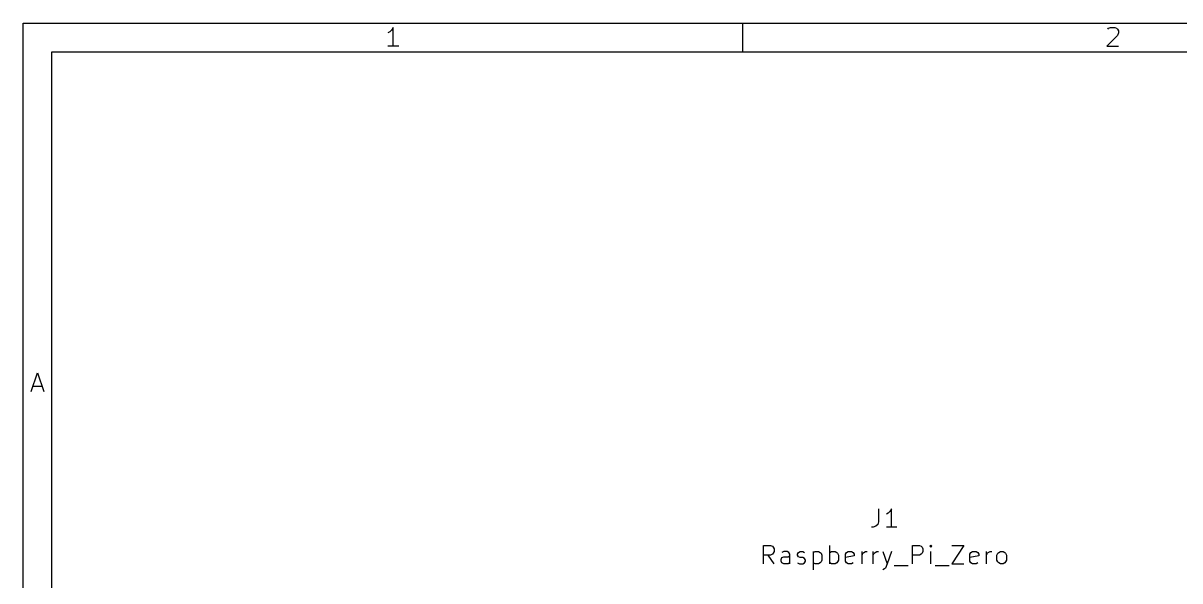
# Model space of a CAD drawing. Extents: x 0.4 to 11.3, y -7.9 to -0.4.
# Drawn here: x 0.394 to 3.557, y -1.92 to -0.394 of the extents above; entities that cross this region are included whole.
import ezdxf

# ---------------------------------------------------------------- set-up
doc = ezdxf.new("R2010")
doc.units = 0
doc.header["$MEASUREMENT"] = 0
doc.layers.add('CYAN2', color=4, linetype='CONTINUOUS')
doc.layers.add('RED2', color=1, linetype='CONTINUOUS')

msp = doc.modelspace()

# ---------------------------------------------------------------- linework, layer by layer
at = {"layer": 'CYAN2', "linetype": 'CONTINUOUS'}
for p, q in [((2.7333, -1.7228), (2.7333, -1.7585)), ((2.7333, -1.7228), (2.7333, -1.7585)), ((2.7595, -1.7347), (2.7548, -1.7371)), ((2.7595, -1.7347), (2.7548, -1.7371)), ((2.7643, -1.7299), (2.7595, -1.7347)), ((2.7643, -1.7299), (2.7595, -1.7347)), ((2.769, -1.7228), (2.7643, -1.7299)), ((2.769, -1.7228), (2.7643, -1.7299)), ((2.769, -1.7728), (2.769, -1.7228)), ((2.769, -1.7728), (2.769, -1.7228)), ((2.7262, -1.7704), (2.719, -1.7728)), ((2.7262, -1.7704), (2.719, -1.7728)), ((2.731, -1.7657), (2.7262, -1.7704)), ((2.731, -1.7657), (2.7262, -1.7704)), ((2.7333, -1.7585), (2.731, -1.7657)), ((2.7333, -1.7585), (2.731, -1.7657)), ((2.719, -1.7728), (2.7143, -1.7728)), ((2.719, -1.7728), (2.7143, -1.7728)), ((2.7833, -1.7728), (2.7548, -1.7728)), ((2.7833, -1.7728), (2.7548, -1.7728)), ((2.419, -1.8728), (2.419, -1.8228)), ((2.419, -1.8228), (2.4381, -1.8228)), ((2.419, -1.8728), (2.419, -1.8228)), ((2.419, -1.8228), (2.4381, -1.8228)), ((2.4381, -1.8228), (2.4429, -1.8252)), ((2.4381, -1.8228), (2.4429, -1.8252)), ((2.4429, -1.8252), (2.4452, -1.8276)), ((2.4429, -1.8252), (2.4452, -1.8276)), ((2.4452, -1.8276), (2.4476, -1.8323)), ((2.4452, -1.8276), (2.4476, -1.8323)), ((2.4476, -1.8323), (2.4476, -1.8395)), ((2.4476, -1.8323), (2.4476, -1.8395)), ((2.6, -1.8728), (2.6, -1.8228)), ((2.6, -1.8728), (2.6, -1.8228)), ((2.8262, -1.8728), (2.8262, -1.8228)), ((2.8262, -1.8228), (2.8452, -1.8228)), ((2.8262, -1.8728), (2.8262, -1.8228)), ((2.8262, -1.8228), (2.8452, -1.8228)), ((2.8452, -1.8228), (2.85, -1.8252)), ((2.8452, -1.8228), (2.85, -1.8252)), ((2.85, -1.8252), (2.8524, -1.8276)), ((2.85, -1.8252), (2.8524, -1.8276)), ((2.8524, -1.8276), (2.8548, -1.8323)), ((2.8524, -1.8276), (2.8548, -1.8323)), ((2.8548, -1.8323), (2.8548, -1.8395)), ((2.8548, -1.8323), (2.8548, -1.8395)), ((2.8762, -1.8228), (2.8738, -1.8252)), ((2.8762, -1.8228), (2.8738, -1.8252)), ((2.8738, -1.8252), (2.8762, -1.8276)), ((2.8738, -1.8252), (2.8762, -1.8276)), ((2.8786, -1.8252), (2.8762, -1.8228)), ((2.8762, -1.8228), (2.8762, -1.8276)), ((2.8786, -1.8252), (2.8762, -1.8228)), ((2.8762, -1.8228), (2.8762, -1.8276)), ((2.8762, -1.8276), (2.8786, -1.8252)), ((2.8762, -1.8276), (2.8786, -1.8252)), ((2.9333, -1.8228), (2.9667, -1.8228)), ((2.9667, -1.8228), (2.9333, -1.8728)), ((2.9333, -1.8228), (2.9667, -1.8228)), ((2.9667, -1.8228), (2.9333, -1.8728)), ((2.4381, -1.849), (2.419, -1.849)), ((2.4381, -1.849), (2.419, -1.849)), ((2.4476, -1.8728), (2.431, -1.849)), ((2.4476, -1.8728), (2.431, -1.849)), ((2.4429, -1.8466), (2.4381, -1.849)), ((2.4429, -1.8466), (2.4381, -1.849)), ((2.4452, -1.8442), (2.4429, -1.8466)), ((2.4452, -1.8442), (2.4429, -1.8466)), ((2.4476, -1.8395), (2.4452, -1.8442)), ((2.4476, -1.8395), (2.4452, -1.8442)), ((2.4667, -1.8609), (2.469, -1.8561)), ((2.4667, -1.8609), (2.469, -1.8561)), ((2.4667, -1.8657), (2.4667, -1.8609)), ((2.4667, -1.8657), (2.4667, -1.8609)), ((2.469, -1.8704), (2.4667, -1.8657)), ((2.469, -1.8704), (2.4667, -1.8657)), ((2.4738, -1.8395), (2.469, -1.8419)), ((2.4738, -1.8395), (2.469, -1.8419)), ((2.469, -1.8561), (2.4738, -1.8538)), ((2.469, -1.8561), (2.4738, -1.8538)), ((2.4833, -1.8395), (2.4738, -1.8395)), ((2.4833, -1.8395), (2.4738, -1.8395)), ((2.4738, -1.8538), (2.4857, -1.8538)), ((2.4738, -1.8538), (2.4857, -1.8538)), ((2.4881, -1.8419), (2.4833, -1.8395)), ((2.4881, -1.8419), (2.4833, -1.8395)), ((2.4857, -1.8538), (2.4905, -1.8514)), ((2.4857, -1.8538), (2.4905, -1.8514)), ((2.4905, -1.8466), (2.4881, -1.8419)), ((2.4905, -1.8466), (2.4881, -1.8419)), ((2.4905, -1.8728), (2.4905, -1.8466)), ((2.4905, -1.8728), (2.4905, -1.8466)), ((2.5119, -1.8466), (2.5143, -1.8419)), ((2.5119, -1.8466), (2.5143, -1.8419)), ((2.5119, -1.849), (2.5119, -1.8466)), ((2.5119, -1.849), (2.5119, -1.8466)), ((2.5143, -1.8538), (2.5119, -1.849)), ((2.5143, -1.8538), (2.5119, -1.849)), ((2.5143, -1.8419), (2.519, -1.8395)), ((2.5143, -1.8419), (2.519, -1.8395)), ((2.519, -1.8561), (2.5143, -1.8538)), ((2.519, -1.8561), (2.5143, -1.8538)), ((2.519, -1.8395), (2.5262, -1.8395)), ((2.519, -1.8395), (2.5262, -1.8395)), ((2.5262, -1.8561), (2.519, -1.8561)), ((2.5262, -1.8561), (2.519, -1.8561)), ((2.5262, -1.8395), (2.531, -1.8419)), ((2.5262, -1.8395), (2.531, -1.8419)), ((2.531, -1.8585), (2.5262, -1.8561)), ((2.531, -1.8585), (2.5262, -1.8561)), ((2.5333, -1.8633), (2.531, -1.8585)), ((2.5333, -1.8633), (2.531, -1.8585)), ((2.531, -1.8704), (2.5333, -1.8657)), ((2.531, -1.8704), (2.5333, -1.8657)), ((2.5333, -1.8657), (2.5333, -1.8633)), ((2.5333, -1.8657), (2.5333, -1.8633)), ((2.5548, -1.8395), (2.5548, -1.8895)), ((2.5548, -1.8419), (2.5595, -1.8395)), ((2.5548, -1.8395), (2.5548, -1.8895)), ((2.5548, -1.8419), (2.5595, -1.8395)), ((2.5595, -1.8395), (2.569, -1.8395)), ((2.5595, -1.8395), (2.569, -1.8395)), ((2.569, -1.8395), (2.5738, -1.8419)), ((2.569, -1.8395), (2.5738, -1.8419)), ((2.5738, -1.8419), (2.5762, -1.8442)), ((2.5738, -1.8419), (2.5762, -1.8442)), ((2.5762, -1.8442), (2.5786, -1.849)), ((2.5762, -1.8442), (2.5786, -1.849)), ((2.5786, -1.8633), (2.5762, -1.868)), ((2.5786, -1.8633), (2.5762, -1.868)), ((2.5786, -1.849), (2.5786, -1.8633)), ((2.5786, -1.849), (2.5786, -1.8633)), ((2.6, -1.8419), (2.6048, -1.8395)), ((2.6, -1.8419), (2.6048, -1.8395)), ((2.6048, -1.8395), (2.6143, -1.8395)), ((2.6048, -1.8395), (2.6143, -1.8395)), ((2.6143, -1.8395), (2.619, -1.8419)), ((2.6143, -1.8395), (2.619, -1.8419)), ((2.619, -1.8419), (2.6214, -1.8442)), ((2.619, -1.8419), (2.6214, -1.8442)), ((2.6214, -1.8442), (2.6238, -1.849)), ((2.6214, -1.8442), (2.6238, -1.849)), ((2.6238, -1.8633), (2.6214, -1.868)), ((2.6238, -1.8633), (2.6214, -1.868)), ((2.6238, -1.849), (2.6238, -1.8633)), ((2.6238, -1.849), (2.6238, -1.8633)), ((2.6429, -1.8466), (2.6452, -1.8419)), ((2.6429, -1.8466), (2.6452, -1.8419)), ((2.6429, -1.8657), (2.6429, -1.8466)), ((2.6429, -1.8657), (2.6429, -1.8466)), ((2.6667, -1.8514), (2.6429, -1.8561)), ((2.6667, -1.8514), (2.6429, -1.8561)), ((2.6452, -1.8704), (2.6429, -1.8657)), ((2.6452, -1.8704), (2.6429, -1.8657)), ((2.6452, -1.8419), (2.65, -1.8395)), ((2.6452, -1.8419), (2.65, -1.8395)), ((2.65, -1.8395), (2.6595, -1.8395)), ((2.65, -1.8395), (2.6595, -1.8395)), ((2.6595, -1.8395), (2.6643, -1.8419)), ((2.6595, -1.8395), (2.6643, -1.8419)), ((2.6643, -1.8419), (2.6667, -1.8466)), ((2.6643, -1.8419), (2.6667, -1.8466)), ((2.6667, -1.8466), (2.6667, -1.8514)), ((2.6667, -1.8466), (2.6667, -1.8514)), ((2.6881, -1.8728), (2.6881, -1.8395)), ((2.6881, -1.8728), (2.6881, -1.8395)), ((2.6881, -1.849), (2.6905, -1.8442)), ((2.6881, -1.849), (2.6905, -1.8442)), ((2.6905, -1.8442), (2.6929, -1.8419)), ((2.6905, -1.8442), (2.6929, -1.8419)), ((2.6929, -1.8419), (2.6976, -1.8395)), ((2.6929, -1.8419), (2.6976, -1.8395)), ((2.6976, -1.8395), (2.7024, -1.8395)), ((2.6976, -1.8395), (2.7024, -1.8395)), ((2.719, -1.8728), (2.719, -1.8395)), ((2.719, -1.8728), (2.719, -1.8395)), ((2.719, -1.849), (2.7214, -1.8442)), ((2.719, -1.849), (2.7214, -1.8442)), ((2.7214, -1.8442), (2.7238, -1.8419)), ((2.7214, -1.8442), (2.7238, -1.8419)), ((2.7238, -1.8419), (2.7286, -1.8395)), ((2.7238, -1.8419), (2.7286, -1.8395)), ((2.7286, -1.8395), (2.7333, -1.8395)), ((2.7286, -1.8395), (2.7333, -1.8395)), ((2.7452, -1.8395), (2.7571, -1.8728)), ((2.7452, -1.8395), (2.7571, -1.8728)), ((2.769, -1.8395), (2.7571, -1.8728)), ((2.769, -1.8395), (2.7571, -1.8728)), ((2.8452, -1.849), (2.8262, -1.849)), ((2.8452, -1.849), (2.8262, -1.849)), ((2.85, -1.8466), (2.8452, -1.849)), ((2.85, -1.8466), (2.8452, -1.849)), ((2.8524, -1.8442), (2.85, -1.8466)), ((2.8524, -1.8442), (2.85, -1.8466)), ((2.8548, -1.8395), (2.8524, -1.8442)), ((2.8548, -1.8395), (2.8524, -1.8442)), ((2.8762, -1.8728), (2.8762, -1.8395)), ((2.8762, -1.8728), (2.8762, -1.8395)), ((2.9833, -1.8466), (2.9857, -1.8419)), ((2.9833, -1.8466), (2.9857, -1.8419)), ((2.9833, -1.8657), (2.9833, -1.8466)), ((2.9833, -1.8657), (2.9833, -1.8466)), ((3.0071, -1.8514), (2.9833, -1.8561)), ((3.0071, -1.8514), (2.9833, -1.8561)), ((2.9857, -1.8704), (2.9833, -1.8657)), ((2.9857, -1.8704), (2.9833, -1.8657)), ((2.9857, -1.8419), (2.9905, -1.8395)), ((2.9857, -1.8419), (2.9905, -1.8395)), ((2.9905, -1.8395), (3, -1.8395)), ((2.9905, -1.8395), (3, -1.8395)), ((3, -1.8395), (3.0048, -1.8419)), ((3, -1.8395), (3.0048, -1.8419)), ((3.0048, -1.8419), (3.0071, -1.8466)), ((3.0048, -1.8419), (3.0071, -1.8466)), ((3.0071, -1.8466), (3.0071, -1.8514)), ((3.0071, -1.8466), (3.0071, -1.8514)), ((3.0286, -1.8728), (3.0286, -1.8395)), ((3.0286, -1.8728), (3.0286, -1.8395)), ((3.0286, -1.849), (3.0309, -1.8442)), ((3.0286, -1.849), (3.0309, -1.8442)), ((3.0309, -1.8442), (3.0333, -1.8419)), ((3.0309, -1.8442), (3.0333, -1.8419)), ((3.0333, -1.8419), (3.0381, -1.8395)), ((3.0333, -1.8419), (3.0381, -1.8395)), ((3.0381, -1.8395), (3.0429, -1.8395)), ((3.0381, -1.8395), (3.0429, -1.8395)), ((3.0571, -1.849), (3.0595, -1.8442)), ((3.0571, -1.849), (3.0595, -1.8442)), ((3.0571, -1.8633), (3.0571, -1.849)), ((3.0571, -1.8633), (3.0571, -1.849)), ((3.0595, -1.868), (3.0571, -1.8633)), ((3.0595, -1.868), (3.0571, -1.8633)), ((3.0595, -1.8442), (3.0619, -1.8419)), ((3.0595, -1.8442), (3.0619, -1.8419)), ((3.0619, -1.8419), (3.0667, -1.8395)), ((3.0619, -1.8419), (3.0667, -1.8395)), ((3.0667, -1.8395), (3.0738, -1.8395)), ((3.0667, -1.8395), (3.0738, -1.8395)), ((3.0738, -1.8395), (3.0786, -1.8419)), ((3.0738, -1.8395), (3.0786, -1.8419)), ((3.0786, -1.8419), (3.0809, -1.8442)), ((3.0786, -1.8419), (3.0809, -1.8442)), ((3.0809, -1.8442), (3.0833, -1.849)), ((3.0809, -1.8442), (3.0833, -1.849)), ((3.0833, -1.8633), (3.0809, -1.868)), ((3.0833, -1.8633), (3.0809, -1.868)), ((3.0833, -1.849), (3.0833, -1.8633)), ((3.0833, -1.849), (3.0833, -1.8633)), ((2.4738, -1.8728), (2.469, -1.8704)), ((2.4738, -1.8728), (2.469, -1.8704)), ((2.4857, -1.8728), (2.4738, -1.8728)), ((2.4857, -1.8728), (2.4738, -1.8728)), ((2.4905, -1.8704), (2.4857, -1.8728)), ((2.4905, -1.8704), (2.4857, -1.8728)), ((2.5119, -1.8704), (2.5167, -1.8728)), ((2.5119, -1.8704), (2.5167, -1.8728)), ((2.5167, -1.8728), (2.5262, -1.8728)), ((2.5167, -1.8728), (2.5262, -1.8728)), ((2.5262, -1.8728), (2.531, -1.8704)), ((2.5262, -1.8728), (2.531, -1.8704)), ((2.5595, -1.8728), (2.5548, -1.8704)), ((2.5595, -1.8728), (2.5548, -1.8704)), ((2.569, -1.8728), (2.5595, -1.8728)), ((2.569, -1.8728), (2.5595, -1.8728)), ((2.5738, -1.8704), (2.569, -1.8728)), ((2.5738, -1.8704), (2.569, -1.8728)), ((2.5762, -1.868), (2.5738, -1.8704)), ((2.5762, -1.868), (2.5738, -1.8704)), ((2.6048, -1.8728), (2.6, -1.8704)), ((2.6048, -1.8728), (2.6, -1.8704)), ((2.6143, -1.8728), (2.6048, -1.8728)), ((2.6143, -1.8728), (2.6048, -1.8728)), ((2.619, -1.8704), (2.6143, -1.8728)), ((2.619, -1.8704), (2.6143, -1.8728)), ((2.6214, -1.868), (2.619, -1.8704)), ((2.6214, -1.868), (2.619, -1.8704)), ((2.65, -1.8728), (2.6452, -1.8704)), ((2.65, -1.8728), (2.6452, -1.8704)), ((2.6595, -1.8728), (2.65, -1.8728)), ((2.6595, -1.8728), (2.65, -1.8728)), ((2.6643, -1.8704), (2.6595, -1.8728)), ((2.6643, -1.8704), (2.6595, -1.8728)), ((2.75, -1.8871), (2.7452, -1.8895)), ((2.75, -1.8871), (2.7452, -1.8895)), ((2.7524, -1.8847), (2.75, -1.8871)), ((2.7524, -1.8847), (2.75, -1.8871)), ((2.7571, -1.8728), (2.7524, -1.8847)), ((2.7571, -1.8728), (2.7524, -1.8847)), ((2.7762, -1.8776), (2.8143, -1.8776)), ((2.7762, -1.8776), (2.8143, -1.8776)), ((2.8881, -1.8776), (2.9262, -1.8776)), ((2.8881, -1.8776), (2.9262, -1.8776)), ((2.9333, -1.8728), (2.9667, -1.8728)), ((2.9333, -1.8728), (2.9667, -1.8728)), ((2.9905, -1.8728), (2.9857, -1.8704)), ((2.9905, -1.8728), (2.9857, -1.8704)), ((3, -1.8728), (2.9905, -1.8728)), ((3, -1.8728), (2.9905, -1.8728)), ((3.0048, -1.8704), (3, -1.8728)), ((3.0048, -1.8704), (3, -1.8728)), ((3.0619, -1.8704), (3.0595, -1.868)), ((3.0619, -1.8704), (3.0595, -1.868)), ((3.0667, -1.8728), (3.0619, -1.8704)), ((3.0667, -1.8728), (3.0619, -1.8704)), ((3.0738, -1.8728), (3.0667, -1.8728)), ((3.0738, -1.8728), (3.0667, -1.8728)), ((3.0786, -1.8704), (3.0738, -1.8728)), ((3.0786, -1.8704), (3.0738, -1.8728)), ((3.0809, -1.868), (3.0786, -1.8704)), ((3.0809, -1.868), (3.0786, -1.8704))]:
    msp.add_line(p, q, dxfattribs=at)
at = {"layer": 'RED2', "linetype": 'CONTINUOUS'}
for p, q in [((0.3937, -0.3937), (11.2993, -0.3937)), ((0.3937, -7.8743), (0.3937, -0.3937)), ((1.4062, -0.4053), (1.4013, -0.4126)), ((1.4062, -0.4564), (1.4062, -0.4053)), ((2.3622, -0.4724), (2.3622, -0.3937)), ((3.3601, -0.4101), (3.3625, -0.4077)), ((3.3625, -0.4077), (3.3674, -0.4053)), ((3.3674, -0.4053), (3.3796, -0.4053)), ((3.3796, -0.4053), (3.3845, -0.4077)), ((3.3845, -0.4077), (3.3869, -0.4101)), ((3.3869, -0.4101), (3.3893, -0.415)), ((1.3965, -0.4174), (1.3916, -0.4199)), ((1.4013, -0.4126), (1.3965, -0.4174)), ((3.3869, -0.4272), (3.3576, -0.4564)), ((3.3893, -0.4199), (3.3869, -0.4272)), ((3.3893, -0.415), (3.3893, -0.4199)), ((0.4724, -0.4724), (11.2206, -0.4724)), ((0.4724, -7.7956), (0.4724, -0.4724)), ((1.4208, -0.4564), (1.3916, -0.4564)), ((3.3576, -0.4564), (3.3893, -0.4564)), ((0.416, -1.4013), (0.4331, -1.3501)), ((0.4331, -1.3501), (0.4501, -1.4013)), ((0.4209, -1.3867), (0.4453, -1.3867))]:
    msp.add_line(p, q, dxfattribs=at)

doc.saveas('drawing.dxf')
